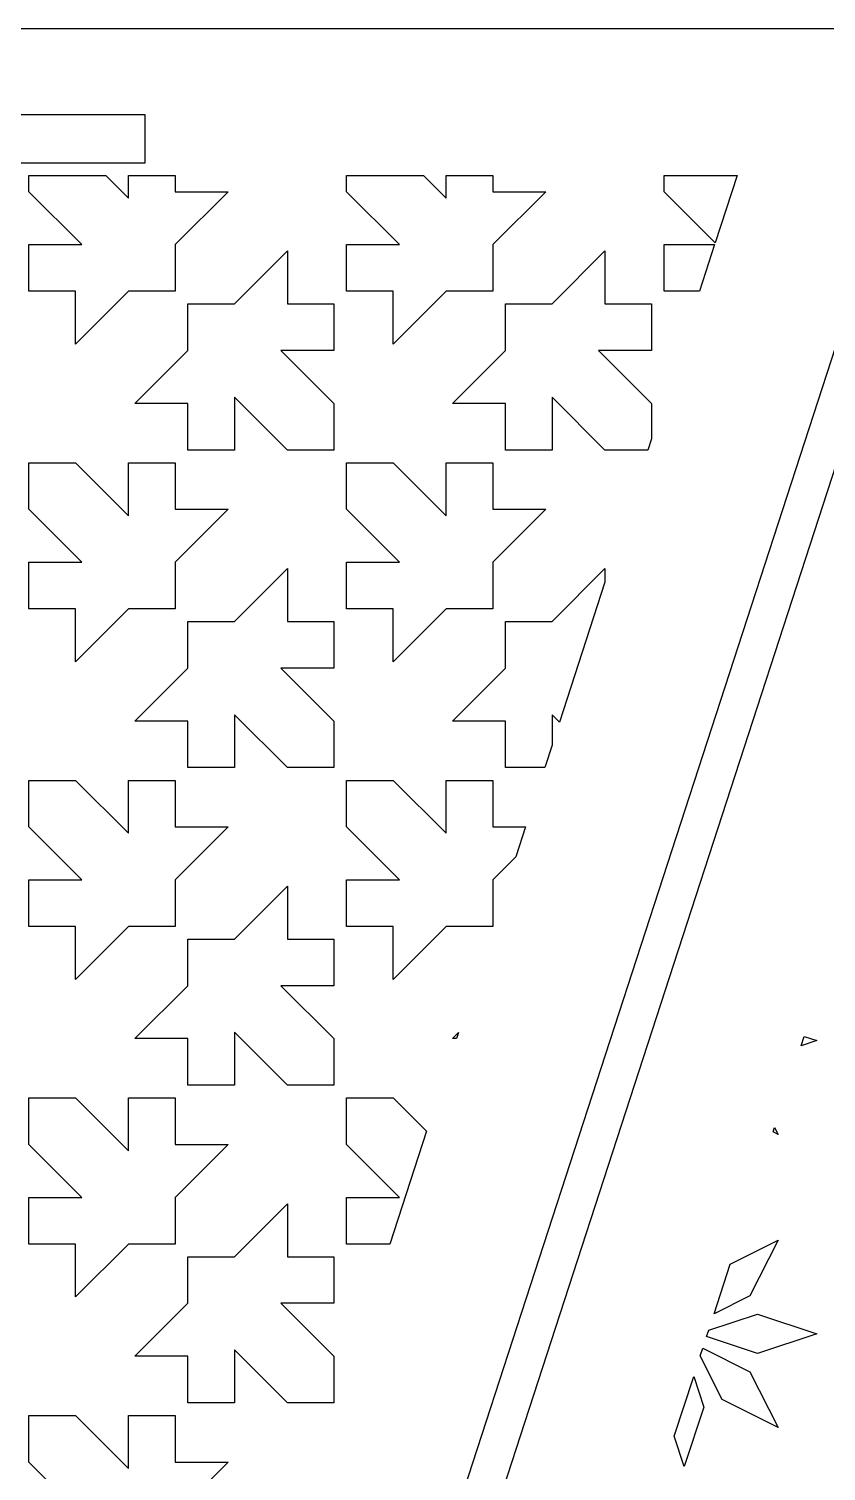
# Model space of a CAD drawing. Header units: metres. Extents: x 20 to 1108, y 20 to 485.
# Drawn here: x 798.9 to 864.2, y 132.8 to 250.8 of the extents above; entities that cross this region are included whole.
import ezdxf

# ---------------------------------------------------------------- set-up
doc = ezdxf.new("R2010")
doc.units = ezdxf.units.M

msp = doc.modelspace()

# ---------------------------------------------------------------- linework, layer by layer
for p, q in [((873.389, 250.826), (723.389, 250.826)), ((798.389, 20.0001), (873.389, 250.826)), ((876.544, 250.826), (801.544, 20)), ((788.389, 243.826), (808.389, 243.826)), ((808.389, 243.826), (808.389, 239.826)), ((808.389, 239.826), (788.389, 239.826)), ((798.909, 237.492), (798.909, 238.826)), ((798.909, 238.826), (805.202, 238.826)), ((805.202, 238.826), (807.056, 236.973)), ((807.056, 236.973), (807.056, 238.826)), ((807.056, 238.826), (810.869, 238.826)), ((810.869, 238.826), (810.869, 237.492)), ((824.909, 237.492), (824.909, 238.826)), ((824.909, 238.826), (831.203, 238.826)), ((831.203, 238.826), (833.056, 236.973)), ((833.056, 236.973), (833.056, 238.826)), ((833.056, 238.826), (836.869, 238.826)), ((836.869, 238.826), (836.869, 237.492)), ((850.909, 237.492), (850.909, 238.826)), ((850.909, 238.826), (856.873, 238.826)), ((856.873, 238.826), (855.084, 233.318)), ((803.243, 233.159), (798.909, 237.492)), ((810.869, 237.492), (815.203, 237.492)), ((815.203, 237.492), (810.869, 233.159)), ((829.243, 233.159), (824.909, 237.492)), ((836.869, 237.492), (841.203, 237.492)), ((841.203, 237.492), (836.869, 233.159)), ((855.084, 233.318), (850.909, 237.492)), ((798.909, 229.346), (798.909, 233.159)), ((798.909, 233.159), (803.243, 233.159)), ((810.869, 233.159), (810.869, 229.346)), ((815.723, 228.307), (820.056, 232.64)), ((820.056, 232.64), (820.056, 228.307)), ((824.909, 229.346), (824.909, 233.159)), ((824.909, 233.159), (829.243, 233.159)), ((836.869, 233.159), (836.869, 229.346)), ((841.723, 228.307), (846.056, 232.64)), ((846.056, 232.64), (846.056, 228.307)), ((850.909, 229.346), (850.909, 233.159)), ((850.909, 233.159), (855.032, 233.159)), ((855.032, 233.159), (853.793, 229.346)), ((802.723, 229.346), (798.909, 229.346)), ((807.056, 229.346), (802.723, 225.013)), ((802.723, 225.013), (802.723, 229.346)), ((810.869, 229.346), (807.056, 229.346)), ((828.723, 229.346), (824.909, 229.346)), ((833.056, 229.346), (828.723, 225.013)), ((828.723, 225.013), (828.723, 229.346)), ((836.869, 229.346), (833.056, 229.346)), ((853.793, 229.346), (850.909, 229.346)), ((811.91, 224.493), (811.91, 228.307)), ((811.91, 228.307), (815.723, 228.307)), ((820.056, 228.307), (823.87, 228.307)), ((823.87, 228.307), (823.87, 224.493)), ((837.91, 224.493), (837.91, 228.307)), ((837.91, 228.307), (841.723, 228.307)), ((846.056, 228.307), (849.87, 228.307)), ((849.87, 228.307), (849.87, 224.493)), ((807.577, 220.16), (811.91, 224.493)), ((823.87, 224.493), (819.536, 224.493)), ((819.536, 224.493), (823.87, 220.16)), ((833.576, 220.16), (837.91, 224.493)), ((849.87, 224.493), (845.536, 224.493)), ((845.536, 224.493), (849.87, 220.16)), ((811.91, 220.16), (807.577, 220.16)), ((811.91, 216.347), (811.91, 220.16)), ((820.056, 216.347), (815.723, 220.68)), ((815.723, 220.68), (815.723, 216.347)), ((823.87, 220.16), (823.87, 216.347)), ((837.91, 220.16), (833.576, 220.16)), ((837.91, 216.347), (837.91, 220.16)), ((846.056, 216.347), (841.723, 220.68)), ((841.723, 220.68), (841.723, 216.347)), ((849.87, 220.16), (849.87, 217.273)), ((849.87, 217.273), (849.569, 216.347)), ((815.723, 216.347), (811.91, 216.347)), ((823.87, 216.347), (820.056, 216.347)), ((841.723, 216.347), (837.91, 216.347)), ((849.569, 216.347), (846.056, 216.347)), ((798.909, 211.492), (798.909, 215.306)), ((798.909, 215.306), (802.723, 215.306)), ((802.723, 215.306), (807.056, 210.973)), ((807.056, 210.973), (807.056, 215.306)), ((807.056, 215.306), (810.869, 215.306)), ((810.869, 215.306), (810.869, 211.492)), ((824.909, 211.492), (824.909, 215.306)), ((824.909, 215.306), (828.723, 215.306)), ((828.723, 215.306), (833.056, 210.973)), ((833.056, 210.973), (833.056, 215.306)), ((833.056, 215.306), (836.869, 215.306)), ((836.869, 215.306), (836.869, 211.492)), ((803.243, 207.159), (798.909, 211.492)), ((810.869, 211.492), (815.203, 211.492)), ((815.203, 211.492), (810.869, 207.159)), ((829.243, 207.159), (824.909, 211.492)), ((836.869, 211.492), (841.203, 211.492)), ((841.203, 211.492), (836.869, 207.159)), ((798.909, 203.346), (798.909, 207.159)), ((798.909, 207.159), (803.243, 207.159)), ((810.869, 207.159), (810.869, 203.346)), ((815.723, 202.307), (820.056, 206.64)), ((820.056, 206.64), (820.056, 202.307)), ((824.909, 203.346), (824.909, 207.159)), ((824.909, 207.159), (829.243, 207.159)), ((836.869, 207.159), (836.869, 203.346)), ((841.723, 202.307), (846.056, 206.64)), ((846.056, 206.64), (846.056, 205.536)), ((846.056, 205.536), (842.331, 194.071)), ((802.723, 203.346), (798.909, 203.346)), ((807.056, 203.346), (802.723, 199.013)), ((802.723, 199.013), (802.723, 203.346)), ((810.869, 203.346), (807.056, 203.346)), ((828.723, 203.346), (824.909, 203.346)), ((833.056, 203.346), (828.723, 199.013)), ((828.723, 199.013), (828.723, 203.346)), ((836.869, 203.346), (833.056, 203.346)), ((811.91, 198.493), (811.91, 202.307)), ((811.91, 202.307), (815.723, 202.307)), ((820.056, 202.307), (823.87, 202.307)), ((823.87, 202.307), (823.87, 198.493)), ((837.91, 198.493), (837.91, 202.307)), ((837.91, 202.307), (841.723, 202.307)), ((807.577, 194.16), (811.91, 198.493)), ((823.87, 198.493), (819.536, 198.493)), ((819.536, 198.493), (823.87, 194.16)), ((833.576, 194.16), (837.91, 198.493)), ((811.91, 194.16), (807.577, 194.16)), ((811.91, 190.347), (811.91, 194.16)), ((820.056, 190.347), (815.723, 194.68)), ((815.723, 194.68), (815.723, 190.347)), ((823.87, 194.16), (823.87, 190.347)), ((837.91, 194.16), (833.576, 194.16)), ((837.91, 190.347), (837.91, 194.16)), ((842.331, 194.071), (841.723, 194.68)), ((841.723, 194.68), (841.723, 192.199)), ((841.723, 192.199), (841.121, 190.347)), ((815.723, 190.347), (811.91, 190.347)), ((823.87, 190.347), (820.056, 190.347)), ((841.121, 190.347), (837.91, 190.347)), ((798.909, 185.492), (798.909, 189.306)), ((798.909, 189.306), (802.723, 189.306)), ((802.723, 189.306), (807.056, 184.973)), ((807.056, 184.973), (807.056, 189.306)), ((807.056, 189.306), (810.869, 189.306)), ((810.869, 189.306), (810.869, 185.492)), ((824.909, 185.492), (824.909, 189.306)), ((824.909, 189.306), (828.723, 189.306)), ((828.723, 189.306), (833.056, 184.973)), ((833.056, 184.973), (833.056, 189.306)), ((833.056, 189.306), (836.869, 189.306)), ((836.869, 189.306), (836.869, 185.492)), ((803.243, 181.159), (798.909, 185.492)), ((810.869, 185.492), (815.203, 185.492)), ((815.203, 185.492), (810.869, 181.159)), ((829.243, 181.159), (824.909, 185.492)), ((836.869, 185.492), (839.544, 185.492)), ((839.544, 185.492), (838.745, 183.035)), ((838.745, 183.035), (836.869, 181.159)), ((798.909, 177.346), (798.909, 181.159)), ((798.909, 181.159), (803.243, 181.159)), ((810.869, 181.159), (810.869, 177.346)), ((824.909, 177.346), (824.909, 181.159)), ((824.909, 181.159), (829.243, 181.159)), ((836.869, 181.159), (836.869, 177.346)), ((815.723, 176.307), (820.056, 180.64)), ((820.056, 180.64), (820.056, 176.307)), ((802.723, 177.346), (798.909, 177.346)), ((807.056, 177.346), (802.723, 173.013)), ((802.723, 173.013), (802.723, 177.346)), ((810.869, 177.346), (807.056, 177.346)), ((828.723, 177.346), (824.909, 177.346)), ((833.056, 177.346), (828.723, 173.013)), ((828.723, 173.013), (828.723, 177.346)), ((836.869, 177.346), (833.056, 177.346)), ((811.91, 172.493), (811.91, 176.307)), ((811.91, 176.307), (815.723, 176.307)), ((820.056, 176.307), (823.87, 176.307)), ((823.87, 176.307), (823.87, 172.493)), ((807.577, 168.16), (811.91, 172.493)), ((823.87, 172.493), (819.536, 172.493)), ((819.536, 172.493), (823.87, 168.16)), ((811.91, 168.16), (807.577, 168.16)), ((811.91, 164.347), (811.91, 168.16)), ((820.056, 164.347), (815.723, 168.68)), ((815.723, 168.68), (815.723, 164.347)), ((823.87, 168.16), (823.87, 164.347)), ((833.576, 168.16), (834.073, 168.656)), ((833.912, 168.16), (833.576, 168.16)), ((834.073, 168.656), (833.912, 168.16)), ((862.111, 167.573), (862.361, 168.344)), ((863.399, 168), (862.111, 167.573)), ((862.361, 168.344), (863.399, 168)), ((815.723, 164.347), (811.91, 164.347)), ((823.87, 164.347), (820.056, 164.347)), ((798.909, 159.492), (798.909, 163.306)), ((798.909, 163.306), (802.723, 163.306)), ((802.723, 163.306), (807.056, 158.973)), ((807.056, 158.973), (807.056, 163.306)), ((807.056, 163.306), (810.869, 163.306)), ((810.869, 163.306), (810.869, 159.492)), ((824.909, 159.492), (824.909, 163.306)), ((824.909, 163.306), (828.723, 163.306)), ((828.723, 163.306), (831.449, 160.579)), ((831.449, 160.579), (828.449, 151.346)), ((859.82, 160.524), (859.937, 160.886)), ((859.937, 160.886), (860.22, 160.324)), ((803.243, 155.159), (798.909, 159.492)), ((810.869, 159.492), (815.203, 159.492)), ((815.203, 159.492), (810.869, 155.159)), ((829.243, 155.159), (824.909, 159.492)), ((860.22, 160.324), (859.82, 160.524)), ((798.909, 151.346), (798.909, 155.159)), ((798.909, 155.159), (803.243, 155.159)), ((810.869, 155.159), (810.869, 151.346)), ((824.909, 151.346), (824.909, 155.159)), ((824.909, 155.159), (829.243, 155.159)), ((815.723, 150.307), (820.056, 154.64)), ((820.056, 154.64), (820.056, 150.307)), ((802.723, 151.346), (798.909, 151.346)), ((807.056, 151.346), (802.723, 147.013)), ((802.723, 147.013), (802.723, 151.346)), ((810.869, 151.346), (807.056, 151.346)), ((828.449, 151.346), (824.909, 151.346)), ((856.307, 149.711), (860.22, 151.676)), ((860.22, 151.676), (857.924, 147.105)), ((811.91, 146.493), (811.91, 150.307)), ((811.91, 150.307), (815.723, 150.307)), ((820.056, 150.307), (823.87, 150.307)), ((823.87, 150.307), (823.87, 146.493)), ((854.979, 145.626), (856.307, 149.711)), ((807.577, 142.159), (811.91, 146.493)), ((823.87, 146.493), (819.536, 146.493)), ((819.536, 146.493), (823.87, 142.159)), ((857.924, 147.105), (854.979, 145.626)), ((854.544, 144.283), (858.544, 145.609)), ((858.544, 145.609), (863.399, 144)), ((854.377, 143.772), (854.544, 144.283)), ((858.544, 142.391), (854.377, 143.772)), ((863.399, 144), (858.544, 142.391)), ((811.91, 142.159), (807.577, 142.159)), ((811.91, 138.346), (811.91, 142.159)), ((820.056, 138.346), (815.723, 142.68)), ((815.723, 142.68), (815.723, 138.346)), ((823.87, 142.159), (823.87, 138.346)), ((853.86, 142.181), (854.071, 142.83)), ((855.648, 138.62), (853.86, 142.181)), ((854.071, 142.83), (857.924, 140.895)), ((851.727, 135.612), (853.319, 140.516)), ((853.319, 140.516), (854.153, 138)), ((857.924, 140.895), (860.22, 136.324)), ((815.723, 138.346), (811.91, 138.346)), ((823.87, 138.346), (820.056, 138.346)), ((860.22, 136.324), (855.648, 138.62)), ((798.909, 133.493), (798.909, 137.307)), ((798.909, 137.307), (802.723, 137.307)), ((802.723, 137.307), (807.056, 132.973)), ((807.056, 132.973), (807.056, 137.307)), ((807.056, 137.307), (810.869, 137.307)), ((810.869, 137.307), (810.869, 133.493)), ((854.153, 138), (852.544, 133.144)), ((852.544, 133.144), (851.727, 135.612)), ((803.243, 129.159), (798.909, 133.493)), ((810.869, 133.493), (815.203, 133.493)), ((815.203, 133.493), (810.869, 129.159))]:
    msp.add_line(p, q)

doc.saveas('drawing.dxf')
